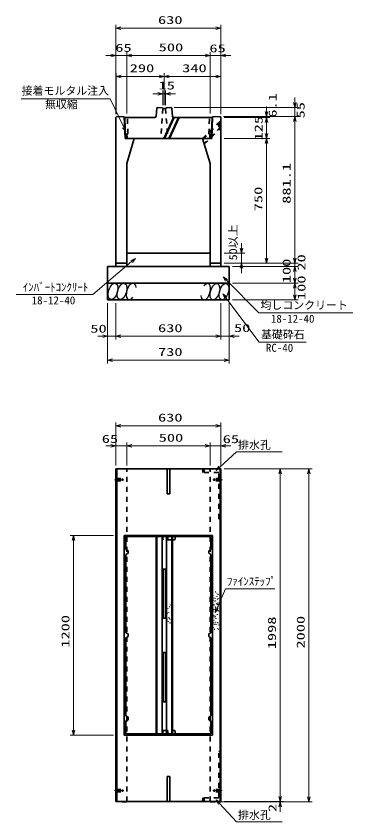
# Model space of a CAD drawing. Units: millimetres on the paper. Extents: x 15 to 1219, y 8 to 859.
# Drawn here: x 457.5 to 558.6, y 460.3 to 702.4 of the extents above; entities that cross this region are included whole.
import ezdxf
from ezdxf.enums import TextEntityAlignment as Align

# ---------------------------------------------------------------- set-up
doc = ezdxf.new("R2010")
doc.units = ezdxf.units.MM
doc.linetypes.add('USER1', pattern=[3, 1.5, -1.5])
doc.linetypes.add('USER2', pattern=[18.5, 12, -1.5, 3.5, -1.5])
for name, color, linetype, lineweight in [('D-BMK（構造物基準線）', 2, 'USER2', 18), ('D-STR-DIM（寸法）', 7, 'Continuous', 13), ('D-STR-HTXT(均しCON-旗)', 7, 'Continuous', 13), ('D-STR-HTXT(基礎砕石-旗)', 7, 'Continuous', 13), ('D-STR-HTXT（WS-旗）', 7, 'Continuous', 13), ('D-STR-HTXT（旗上げ）', 7, 'Continuous', 13), ('D-STR-STRF(グリ)', 7, 'Continuous', 25), ('D-STR（構造物）', 1, 'Continuous', 35)]:
    doc.layers.add(name, color=color, linetype=linetype, lineweight=lineweight)
doc.styles.add('ＭＳ ゴシック', font='')
doc.styles.get('ＭＳ ゴシック').set_extended_font_data('MS Gothic')

# ---------------------------------------------------------------- blocks, each defined once
blk = doc.blocks.new('_Open30')
at = {"color": 7, "linetype": 'Continuous', "lineweight": 13}
for p, q in [((-1, 0.2679), (0, 0)), ((0, 0), (-1, -0.2679)), ((0, 0), (-1, 0))]:
    blk.add_line(p, q, dxfattribs=at)

msp = doc.modelspace()

# ---------------------------------------------------------------- linework, layer by layer
at = {"layer": 'D-BMK（構造物基準線）'}
for p, q in [((486.99, 563.072), (489.84, 563.072)), ((519.414, 563.072), (516.565, 563.072)), ((486.99, 469.672), (489.84, 469.672)), ((516.49, 469.672), (519.339, 469.672))]:
    msp.add_line(p, q, dxfattribs=at)
at = {"layer": 'D-STR-DIM（寸法）'}
for p, q in [((487.452, 691.556), (487.452, 699.764)), ((518.952, 691.561), (518.952, 699.764)), ((488.952, 698.764), (517.452, 698.764)), ((485.952, 690.556), (484.452, 690.556)), ((487.452, 672.958), (487.452, 691.556)), ((487.452, 690.556), (490.702, 690.556)), ((490.702, 674.143), (490.702, 691.556)), ((490.702, 673.143), (490.702, 691.556)), ((492.202, 690.556), (514.202, 690.556)), ((492.202, 690.556), (493.702, 690.556)), ((514.202, 690.561), (512.702, 690.561)), ((515.702, 673.143), (515.702, 691.561)), ((515.702, 674.143), (515.702, 691.556)), ((515.702, 690.561), (518.952, 690.561)), ((518.952, 672.905), (518.952, 691.561)), ((520.452, 690.561), (521.952, 690.561)), ((487.458, 672.946), (487.458, 685.292)), ((501.952, 675.677), (501.952, 685.292)), ((501.952, 675.677), (501.952, 685.292)), ((518.952, 672.958), (518.952, 685.292)), ((488.958, 684.292), (500.452, 684.292)), ((503.452, 684.292), (517.452, 684.292)), ((500.058, 679.092), (498.558, 679.092)), ((501.558, 675.677), (501.558, 680.092)), ((501.558, 679.092), (502.346, 679.092)), ((502.346, 675.677), (502.346, 680.092)), ((503.846, 679.092), (505.346, 679.092)), ((541.155, 676.458), (541.155, 677.958)), ((504.945, 674.958), (542.155, 674.958)), ((532.657, 673.703), (532.657, 675.203)), ((541.155, 672.203), (541.155, 674.958)), ((519.702, 672.203), (542.155, 672.203)), ((519.702, 672.203), (533.657, 672.203)), ((519.702, 672.203), (542.155, 672.203)), ((519.952, 671.905), (533.657, 671.905)), ((519.952, 671.905), (533.657, 671.905)), ((532.657, 671.905), (532.657, 672.203)), ((541.155, 629.65), (541.155, 670.703)), ((541.155, 670.703), (541.155, 669.203)), ((532.657, 667.15), (532.657, 670.405)), ((532.657, 670.405), (532.657, 668.905)), ((519.952, 665.65), (533.657, 665.65)), ((519.952, 665.65), (533.657, 665.65)), ((532.657, 629.65), (532.657, 664.15)), ((525.141, 632.65), (525.141, 634.15)), ((519.952, 631.15), (526.141, 631.15)), ((525.141, 628.15), (525.141, 631.15)), ((541.155, 629.65), (541.155, 631.15)), ((519.952, 628.15), (542.155, 628.15)), ((519.952, 628.15), (533.657, 628.15)), ((519.952, 628.15), (542.155, 628.15)), ((519.952, 628.15), (526.141, 628.15)), ((522.452, 627.15), (542.155, 627.15)), ((522.452, 627.15), (542.155, 627.15)), ((541.155, 627.15), (541.155, 628.15)), ((525.141, 626.65), (525.141, 625.15)), ((541.155, 623.65), (541.155, 625.65)), ((541.155, 625.65), (541.155, 624.15)), ((522.452, 622.15), (542.155, 622.15)), ((522.452, 622.15), (542.155, 622.15)), ((541.155, 618.65), (541.155, 620.65)), ((484.952, 616.15), (484.952, 605.183)), ((484.952, 615.15), (484.952, 598.026)), ((487.452, 616.15), (487.452, 605.183)), ((487.452, 616.15), (487.452, 605.183)), ((518.952, 616.15), (518.952, 605.183)), ((518.952, 615.15), (518.952, 605.183)), ((521.452, 616.15), (521.452, 605.183)), ((521.452, 615.15), (521.452, 598.026)), ((522.452, 617.15), (542.155, 617.15)), ((483.452, 606.183), (481.952, 606.183)), ((484.952, 606.183), (487.452, 606.183)), ((488.952, 606.183), (517.452, 606.183)), ((488.952, 606.183), (490.452, 606.183)), ((517.452, 606.183), (515.952, 606.183)), ((518.952, 606.183), (521.452, 606.183)), ((522.952, 606.183), (524.452, 606.183)), ((486.452, 599.026), (519.952, 599.026)), ((487.452, 567.322), (487.452, 580.299)), ((488.952, 579.299), (517.452, 579.299)), ((518.952, 574.279), (518.952, 580.299)), ((487.452, 567.322), (487.452, 574.249)), ((490.702, 567.322), (490.702, 574.249)), ((490.702, 567.322), (490.702, 574.249)), ((515.702, 567.322), (515.702, 574.249)), ((515.702, 567.322), (515.702, 574.249)), ((518.952, 567.322), (518.952, 574.249)), ((485.952, 573.249), (484.452, 573.249)), ((487.452, 573.249), (490.702, 573.249)), ((492.202, 573.249), (514.202, 573.249)), ((492.202, 573.249), (493.702, 573.249)), ((514.202, 573.249), (512.702, 573.249)), ((515.702, 573.249), (518.952, 573.249)), ((520.452, 573.249), (521.952, 573.249)), ((519.952, 566.322), (537.741, 566.322)), ((536.304, 566.322), (546.381, 566.322)), ((536.741, 467.922), (536.741, 564.822)), ((545.381, 467.822), (545.381, 564.822)), ((486.702, 546.372), (473.738, 546.372)), ((474.738, 487.872), (474.738, 544.872)), ((486.702, 486.372), (473.738, 486.372)), ((536.741, 467.922), (536.741, 469.422)), ((518.702, 466.322), (537.741, 466.322)), ((519.952, 466.422), (537.741, 466.422)), ((519.952, 466.422), (537.741, 466.422)), ((535.304, 466.322), (546.381, 466.322)), ((536.741, 466.422), (536.741, 466.322)), ((536.741, 464.822), (536.741, 463.322))]:
    msp.add_line(p, q, dxfattribs=at)
at = {"layer": 'D-STR-HTXT(均しCON-旗)'}
for points in [[(457.459, 618.72), (480.494, 618.72), (492.151, 628.631)], [(558.6, 613.203), (530.392, 613.203), (520.669, 623.02)]]:
    msp.add_lwpolyline(points, dxfattribs=at)
at = {"layer": 'D-STR-HTXT(基礎砕石-旗)'}
msp.add_lwpolyline([(544.574, 604.453), (530.47, 604.453), (520.466, 617.78)], dxfattribs=at)
at = {"layer": 'D-STR-HTXT（WS-旗）'}
for points in [[(537.406, 571.468), (523.618, 571.468), (518.66, 566.879)], [(537.406, 460.273), (523.618, 460.273), (518.57, 465.806)]]:
    msp.add_lwpolyline(points, dxfattribs=at)
at = {"layer": 'D-STR-HTXT（旗上げ）'}
for points in [[(458.982, 677.541), (485.703, 677.541), (489.797, 669.032)], [(535.125, 530.281), (520.295, 530.281), (517.796, 524.53)]]:
    msp.add_lwpolyline(points, dxfattribs=at)
at = {"layer": 'D-STR-STRF(グリ)'}
for centre, major_axis in [((486.547, 619.674), (0.79, 2.421)), ((489.268, 619.674), (0.79, 2.421)), ((517.156, 619.593), (-0.771, -2.427)), ((519.878, 619.614), (-0.771, -2.427))]:
    msp.add_ellipse(centre, major_axis=major_axis, ratio=0.5139, dxfattribs=at)
for centre, major_axis in [((492.009, 619.674), (0.79, 2.421)), ((514.416, 619.571), (-0.771, -2.427))]:
    msp.add_ellipse(centre, major_axis=major_axis, ratio=0.5139, start_param=5.3575563, end_param=10.3750652, dxfattribs=at)
at = {"layer": 'D-STR（構造物）'}
for p, q in [((499.48, 672.313), (499.672, 674.62)), ((499.977, 674.895), (501.327, 674.868)), ((501.558, 674.614), (501.327, 674.868)), ((502.346, 674.614), (501.558, 674.614)), ((502.577, 674.868), (502.346, 674.614)), ((503.914, 674.895), (502.577, 674.868)), ((504.411, 672.313), (504.219, 674.62)), ((487.702, 672.203), (487.452, 671.958)), ((487.452, 671.958), (487.452, 628.15)), ((489.952, 672.158), (487.702, 672.203)), ((490.202, 665.65), (489.952, 672.158)), ((490.108, 671.753), (490.254, 671.9)), ((490.352, 665.65), (490.108, 671.753)), ((499.031, 671.9), (490.254, 671.9)), ((504.696, 671.9), (501.781, 665.65)), ((502.054, 665.65), (504.968, 671.9)), ((506.205, 671.9), (503.291, 665.65)), ((503.54, 665.65), (506.455, 671.9)), ((504.86, 671.9), (516.15, 671.9)), ((516.052, 665.65), (516.296, 671.753)), ((516.296, 671.753), (516.15, 671.9)), ((516.202, 665.65), (516.452, 672.158)), ((516.452, 672.158), (518.702, 672.203)), ((518.702, 672.203), (518.952, 671.958)), ((518.952, 671.958), (518.952, 628.15)), ((490.202, 665.65), (516.202, 665.65)), ((490.202, 665.65), (492.952, 665.65)), ((516.052, 665.65), (490.352, 665.65)), ((490.702, 658.15), (492.952, 665.65)), ((515.702, 658.15), (513.452, 665.65)), ((490.702, 658.15), (490.702, 628.15)), ((515.702, 658.15), (515.702, 628.15)), ((490.702, 631.15), (515.702, 631.15)), ((484.952, 627.15), (521.452, 627.15)), ((484.952, 627.15), (484.952, 617.15)), ((487.452, 628.15), (490.702, 628.15)), ((487.452, 628.15), (487.452, 627.15)), ((490.702, 628.15), (490.702, 627.15)), ((515.702, 628.15), (518.952, 628.15)), ((515.702, 628.15), (515.702, 627.15)), ((518.952, 628.15), (518.952, 627.15)), ((521.452, 627.15), (521.452, 617.15)), ((484.952, 622.15), (521.452, 622.15)), ((484.952, 617.15), (521.452, 617.15)), ((487.452, 466.422), (487.452, 566.322)), ((487.452, 566.322), (518.952, 566.322)), ((487.702, 466.422), (487.702, 566.322)), ((502.827, 566.322), (502.827, 558.822)), ((503.577, 566.322), (503.577, 558.822)), ((518.702, 466.422), (518.702, 566.322)), ((518.952, 466.422), (518.952, 566.322)), ((503.577, 558.822), (502.827, 558.822)), ((516.452, 546.372), (489.952, 546.372)), ((489.952, 546.372), (489.952, 486.372)), ((499.471, 545.997), (499.471, 486.747)), ((499.721, 545.997), (499.721, 486.747)), ((501.34, 545.997), (501.34, 486.747)), ((502.59, 545.997), (502.59, 486.747)), ((515.952, 545.997), (502.606, 545.997)), ((504.209, 545.997), (504.209, 486.747)), ((504.459, 545.997), (504.459, 486.747)), ((515.952, 542.124), (515.952, 545.997)), ((516.452, 486.372), (516.452, 546.372)), ((490.452, 540.625), (490.452, 517.122)), ((515.952, 542.124), (515.323, 541.761)), ((515.323, 541.761), (515.323, 540.988)), ((515.323, 540.988), (515.952, 540.625)), ((515.952, 517.122), (515.952, 540.625)), ((516.47, 528.37), (516.523, 528.317)), ((516.523, 528.317), (516.576, 528.37)), ((516.584, 529.224), (516.657, 529.205)), ((517.21, 529.4), (517.267, 529.448)), ((517.267, 529.448), (517.315, 529.39)), ((517.769, 527.961), (517.697, 527.942)), ((517.75, 528.034), (517.769, 527.961)), ((517.785, 528.894), (517.86, 528.894)), ((518.133, 528.509), (518.186, 528.562)), ((518.186, 528.562), (518.239, 528.509)), ((503.811, 525.396), (503.831, 525.469)), ((504.284, 525.979), (504.231, 526.032)), ((504.284, 525.979), (504.337, 526.032)), ((516.734, 526.824), (516.672, 526.781)), ((516.734, 526.824), (516.777, 526.763)), ((516.863, 525.582), (516.85, 525.655)), ((516.95, 527.497), (516.876, 527.51)), ((517.167, 526.648), (517.229, 526.691)), ((517.276, 526.22), (517.201, 526.227)), ((517.229, 526.691), (517.272, 526.629)), ((517.289, 527.426), (517.315, 527.497)), ((517.498, 526.751), (517.566, 526.782)), ((517.62, 525.804), (517.572, 525.862)), ((517.731, 525.747), (517.669, 525.704)), ((517.774, 525.685), (517.731, 525.747)), ((517.886, 527.124), (517.899, 527.198)), ((517.899, 527.198), (517.973, 527.185)), ((518.022, 525.694), (517.948, 525.707)), ((518.009, 525.62), (518.022, 525.694)), ((518.013, 526.072), (518.051, 526.137)), ((518.051, 526.137), (518.116, 526.1)), ((518.081, 527.324), (518.142, 527.367)), ((518.142, 527.367), (518.185, 527.305)), ((503.023, 524.274), (503.03, 524.349)), ((503.242, 523.238), (503.273, 523.306)), ((503.502, 524.889), (503.577, 524.896)), ((504.259, 525.272), (504.324, 525.309)), ((504.278, 524.182), (504.309, 524.114)), ((516.694, 523.693), (516.656, 523.628)), ((516.844, 525.411), (516.919, 525.411)), ((516.858, 524.074), (516.93, 524.093)), ((516.93, 524.093), (516.911, 524.165)), ((517.088, 524.889), (517.016, 524.87)), ((517.117, 523.336), (517.104, 523.263)), ((517.251, 524.852), (517.312, 524.809)), ((517.312, 524.809), (517.269, 524.748)), ((517.371, 523.526), (517.31, 523.483)), ((517.371, 523.526), (517.414, 523.465)), ((517.932, 524.897), (518.005, 524.91)), ((518.061, 523.842), (517.988, 523.829)), ((518.005, 524.91), (518.019, 524.836)), ((518.074, 523.768), (518.061, 523.842)), ((518.304, 523.671), (518.242, 523.714)), ((518.261, 523.61), (518.304, 523.671)), ((502.873, 522.937), (502.82, 522.99)), ((502.88, 521.11), (502.855, 521.04)), ((503.334, 521.575), (503.315, 521.647)), ((503.518, 521.487), (503.453, 521.45)), ((503.518, 521.487), (503.556, 521.422)), ((503.642, 521.018), (503.695, 521.071)), ((504.259, 520.526), (504.278, 520.599)), ((516.697, 521.869), (516.622, 521.875)), ((516.684, 522.283), (516.742, 522.331)), ((516.742, 522.331), (516.693, 522.389)), ((516.845, 520.822), (516.92, 520.822)), ((517.231, 521.725), (517.158, 521.705)), ((517.251, 522.098), (517.178, 522.118)), ((517.25, 521.652), (517.231, 521.725)), ((517.232, 522.026), (517.251, 522.098)), ((517.417, 521.367), (517.474, 521.415)), ((517.474, 521.415), (517.426, 521.473)), ((517.812, 522.539), (517.873, 522.582)), ((517.873, 522.582), (517.916, 522.52)), ((518.165, 522.53), (518.152, 522.456)), ((518.17, 521.333), (518.164, 521.258)), ((503.099, 520.464), (503.131, 520.396)), ((503.622, 520.04), (503.68, 520.088)), ((503.68, 520.088), (503.728, 520.03)), ((516.641, 518.666), (516.695, 518.613)), ((516.905, 520.043), (516.837, 520.075)), ((516.943, 518.191), (517.011, 518.159)), ((517.011, 518.159), (516.979, 518.091)), ((517.012, 519.686), (517.087, 519.679)), ((517.087, 519.679), (517.08, 519.605)), ((517.357, 520.214), (517.285, 520.234)), ((517.357, 520.214), (517.338, 520.142)), ((517.581, 519.531), (517.523, 519.483)), ((517.532, 519.589), (517.581, 519.531)), ((517.941, 520.212), (517.948, 520.287)), ((518.048, 518.328), (518.054, 518.403)), ((518.138, 520.059), (518.089, 520.117)), ((518.186, 518.127), (518.244, 518.175)), ((518.244, 518.175), (518.196, 518.233)), ((518.27, 519.374), (518.276, 519.449)), ((515.952, 517.122), (515.323, 516.759)), ((515.323, 516.759), (515.323, 515.985)), ((515.323, 515.985), (515.952, 515.622)), ((490.452, 515.622), (490.452, 492.119)), ((515.952, 492.119), (515.952, 515.622)), ((515.952, 492.119), (515.323, 491.756)), ((515.323, 491.756), (515.323, 490.982)), ((515.323, 490.982), (515.952, 490.619)), ((515.952, 486.747), (515.952, 490.619)), ((502.606, 486.747), (515.952, 486.747)), ((489.952, 486.372), (516.452, 486.372)), ((502.827, 473.922), (503.577, 473.922)), ((502.827, 466.422), (502.827, 473.922)), ((503.577, 466.422), (503.577, 473.922)), ((487.452, 466.422), (518.952, 466.422)), ((489.202, 466.322), (489.102, 466.422)), ((490.702, 466.322), (489.202, 466.322)), ((490.702, 466.322), (490.802, 466.422)), ((515.702, 466.322), (515.602, 466.422)), ((515.702, 466.322), (517.202, 466.322)), ((517.202, 466.322), (517.302, 466.422))]:
    msp.add_line(p, q, dxfattribs=at)
at = {"layer": 'D-STR（構造物）', "linetype": 'USER1'}
for p, q in [((501.552, 674.609), (500.874, 665.65)), ((502.34, 674.609), (503.018, 665.65)), ((491.046, 667.058), (490.853, 671.9)), ((518.703, 670.864), (513.461, 665.622)), ((515.358, 667.058), (515.552, 671.9)), ((518.877, 670.689), (518.63, 670.936)), ((513.542, 665.353), (518.877, 670.689)), ((518.877, 669.103), (513.907, 664.133)), ((513.981, 663.888), (518.877, 668.784)), ((518.377, 669.103), (518.377, 670.189)), ((518.877, 669.103), (518.377, 669.103)), ((518.63, 668.511), (518.877, 668.759)), ((518.877, 668.759), (518.877, 670.689)), ((490.295, 667.07), (490.751, 666.941)), ((490.751, 666.941), (491.046, 667.058)), ((490.751, 666.941), (490.803, 665.651)), ((515.653, 666.941), (515.358, 667.058)), ((515.653, 666.941), (515.602, 665.651)), ((516.109, 667.07), (515.653, 666.941)), ((513.452, 665.65), (516.202, 665.65)), ((490.702, 466.422), (490.702, 566.322)), ((513.541, 565.272), (513.461, 566.322)), ((518.377, 565.272), (513.541, 565.272)), ((513.907, 565.272), (513.981, 566.322)), ((515.702, 466.422), (515.702, 566.322)), ((518.377, 551.322), (518.377, 565.272)), ((487.452, 563.422), (489.452, 563.422)), ((487.452, 562.722), (489.452, 562.722)), ((489.452, 562.722), (489.452, 563.422)), ((518.952, 563.422), (516.952, 563.422)), ((516.952, 562.722), (516.952, 563.422)), ((518.952, 562.722), (516.952, 562.722)), ((518.377, 551.322), (518.952, 551.322)), ((502.886, 544.997), (503.135, 545.997)), ((503.135, 486.747), (502.886, 487.747)), ((518.377, 481.422), (518.952, 481.422)), ((518.377, 467.472), (518.377, 481.422)), ((487.452, 470.022), (489.452, 470.022)), ((489.452, 470.022), (489.452, 469.322)), ((518.952, 470.022), (516.952, 470.022)), ((516.952, 470.022), (516.952, 469.322)), ((487.452, 469.322), (489.452, 469.322)), ((513.541, 467.472), (513.461, 466.422)), ((518.377, 467.472), (513.541, 467.472)), ((513.907, 467.472), (513.981, 466.422)), ((518.952, 469.322), (516.952, 469.322))]:
    msp.add_line(p, q, dxfattribs=at)
at = {"layer": 'D-STR（構造物）'}
for points in [[(502.59, 545.997), (490.452, 545.997), (490.452, 542.124)], [(490.452, 542.124), (491.081, 541.761), (491.081, 540.988), (490.452, 540.625)], [(490.452, 517.122), (491.081, 516.759), (491.081, 515.985)], [(490.452, 517.122), (491.081, 516.759), (491.081, 515.985), (490.452, 515.622)], [(490.452, 490.619), (491.081, 490.982), (491.081, 491.756), (490.452, 492.119)], [(490.452, 490.619), (490.452, 486.747), (502.59, 486.747)]]:
    msp.add_lwpolyline(points, dxfattribs=at)
at = {"layer": 'D-STR（構造物）', "linetype": 'USER1'}
for points in [[(504.38, 544.997), (501.648, 544.997), (501.38, 545.998)], [(501.38, 486.746), (501.648, 487.747), (504.38, 487.747)]]:
    msp.add_lwpolyline(points, dxfattribs=at)
at = {"layer": 'D-STR（構造物）'}
for points in [[(504.338, 545.997), (504.38, 544.997), (505.117, 544.997), (505.368, 545.997)], [(501.59, 521.497), (502.34, 521.497), (502.34, 536.247), (501.59, 536.247)], [(502.34, 496.397), (502.34, 511.147), (501.59, 511.147), (501.59, 496.397)], [(504.38, 487.747), (504.338, 486.747), (505.368, 486.747), (505.117, 487.747)]]:
    msp.add_lwpolyline(points, close=True, dxfattribs=at)
for centre, radius, start, end in [((499.971, 674.595), 0.3, 88.85478, 175.23668), ((503.92, 674.595), 0.3, 4.76331, 91.14574), ((499.031, 672.35), 0.45, 270, 355.23668), ((504.86, 672.35), 0.45, 184.76331, 270)]:
    msp.add_arc(centre, radius, start, end, dxfattribs=at)

# ---------------------------------------------------------------- block references
at = {"layer": 'D-STR-DIM（寸法）', "xscale": 1.5, "yscale": 1.5}
for p, rotation in [((487.452, 698.764), 180), ((490.702, 690.556), 180), ((490.702, 690.556), 180), ((518.952, 690.561), 180), ((487.458, 684.292), 180), ((501.952, 684.292), 180), ((502.346, 679.092), 180), ((541.155, 674.958), 270), ((532.657, 672.203), 270), ((532.657, 671.905), 90), ((532.657, 671.905), 90), ((541.155, 672.203), 90), ((541.155, 672.203), 90), ((532.657, 665.65), 270), ((532.657, 665.65), 90), ((525.141, 631.15), 270), ((532.657, 628.15), 270), ((541.155, 628.15), 270), ((541.155, 628.15), 270), ((525.141, 628.15), 90), ((541.155, 627.15), 90), ((541.155, 627.15), 90), ((541.155, 622.15), 270), ((541.155, 622.15), 90), ((541.155, 617.15), 270), ((487.452, 606.183), 180), ((487.452, 606.183), 180), ((521.452, 606.183), 180), ((484.952, 599.026), 180), ((487.452, 579.299), 180), ((490.702, 573.249), 180), ((490.702, 573.249), 180), ((518.952, 573.249), 180), ((536.741, 566.322), 90), ((545.381, 566.322), 90), ((474.738, 546.372), 90), ((474.738, 486.372), 270), ((536.741, 466.422), 270), ((536.741, 466.422), 270), ((545.381, 466.322), 270), ((536.741, 466.322), 90)]:
    msp.add_blockref('_Open30', p, dxfattribs=dict(at, rotation=rotation))
for p in [(518.952, 698.764), (487.452, 690.556), (515.702, 690.561), (515.702, 690.556), (501.952, 684.292), (518.952, 684.292), (501.558, 679.092), (484.952, 606.183), (518.952, 606.183), (518.952, 606.183), (521.452, 599.026), (518.952, 579.299), (487.452, 573.249), (515.702, 573.249), (515.702, 573.249)]:
    msp.add_blockref('_Open30', p, dxfattribs=at)
at = {"layer": 'D-STR-HTXT(均しCON-旗)', "xscale": 1.5, "yscale": 1.5}
for p, rotation in [((493.294, 629.602), 40.37163), ((519.614, 624.085), 134.72505)]:
    msp.add_blockref('_Open30', p, dxfattribs=dict(at, rotation=rotation))
at = {"layer": 'D-STR-HTXT(基礎砕石-旗)', "xscale": 1.5, "yscale": 1.5, "rotation": 126.89552}
msp.add_blockref('_Open30', (519.566, 618.979), dxfattribs=at)
at = {"layer": 'D-STR-HTXT（WS-旗）', "xscale": 1.5, "yscale": 1.5}
for p, rotation in [((517.559, 565.86), 222.78711), ((517.559, 466.914), 132.37661)]:
    msp.add_blockref('_Open30', p, dxfattribs=dict(at, rotation=rotation))
at = {"layer": 'D-STR-HTXT（旗上げ）', "xscale": 1.5, "yscale": 1.5}
for p, rotation in [((490.447, 667.68), 295.69073), ((517.198, 523.154), 246.50838)]:
    msp.add_blockref('_Open30', p, dxfattribs=dict(at, rotation=rotation))

# ---------------------------------------------------------------- texts
at = {"layer": 'D-STR-DIM（寸法）', "style": 'ＭＳ ゴシック', "width": 1.5}
for s, p in [('630', (500.077, 699.302)), ('65', (487.25, 690.95)), ('500', (500.285, 691.093)), ('65', (515.517, 690.785)), ('290', (491.58, 684.829)), ('340', (507.327, 684.829)), ('15', (500.239, 679.629)), ('50', (479.754, 606.55)), ('630', (500.077, 606.721)), ('50', (522.904, 606.758)), ('730', (500.077, 599.563)), ('630', (500.077, 579.836)), ('65', (483.183, 573.437)), ('500', (500.285, 573.786)), ('65', (519.517, 573.372))]:
    msp.add_text(s, height=2.405, dxfattribs=at).set_placement(p, align=Align.BOTTOM_LEFT)
at = {"layer": 'D-STR-DIM（寸法）', "style": 'ＭＳ ゴシック'}
for s, width, p in [('6.1', 1.5, (536.421, 671.881)), ('55', 1.5, (544.819, 671.669)), ('125', 1.5, (532.213, 665.037)), ('881.1', 1.5, (540.617, 646.01)), ('750', 1.5, (532.119, 643.775)), ('50以上', 1.1, (524.559, 629.014)), ('20', 1.5, (545.069, 625.932)), ('100', 1.5, (540.617, 622.15)), ('100', 1.5, (545.09, 617.095)), ('1200', 1.5, (474.201, 512.622)), ('1998', 1.5, (536.203, 512.164)), ('2000', 1.5, (544.843, 512.364)), ('2', 1.5, (536.379, 463.234))]:
    msp.add_text(s, height=2.405, rotation=90, dxfattribs=dict(at, width=width)).set_placement(p, align=Align.BOTTOM_LEFT)
at = {"layer": 'D-STR-HTXT(均しCON-旗)', "style": 'ＭＳ ゴシック'}
for s, p in [('ｲﾝﾊﾞｰﾄｺﾝｸﾘｰﾄ', (459.462, 619.003)), ('18-12-40', (462.13, 615.069)), ('均しコンクリート', (530.839, 613.614)), ('18-12-40', (533.973, 609.552))]:
    msp.add_text(s, height=2.405, dxfattribs=at).set_placement(p, align=Align.BOTTOM_LEFT)
at = {"layer": 'D-STR-HTXT(基礎砕石-旗)', "style": 'ＭＳ ゴシック'}
for s, p in [('基礎砕石', (531.006, 604.788)), ('RC-40', (532.494, 600.803))]:
    msp.add_text(s, height=2.405, dxfattribs=at).set_placement(p, align=Align.BOTTOM_LEFT)
at = {"layer": 'D-STR-HTXT（WS-旗）', "style": 'ＭＳ ゴシック'}
for p in [(524.098, 571.62), (524.098, 460.425)]:
    msp.add_text('排水孔', height=2.405, dxfattribs=at).set_placement(p, align=Align.BOTTOM_LEFT)
at = {"layer": 'D-STR-HTXT（旗上げ）', "style": 'ＭＳ ゴシック'}
for s, p in [('接着モルタル注入', (459.128, 678.045)), ('無収縮', (466.131, 673.968)), ('ﾌｧｲﾝｽﾃｯﾌﾟ', (520.774, 530.605))]:
    msp.add_text(s, height=2.405, dxfattribs=at).set_placement(p, align=Align.BOTTOM_LEFT)

doc.saveas('drawing.dxf')
